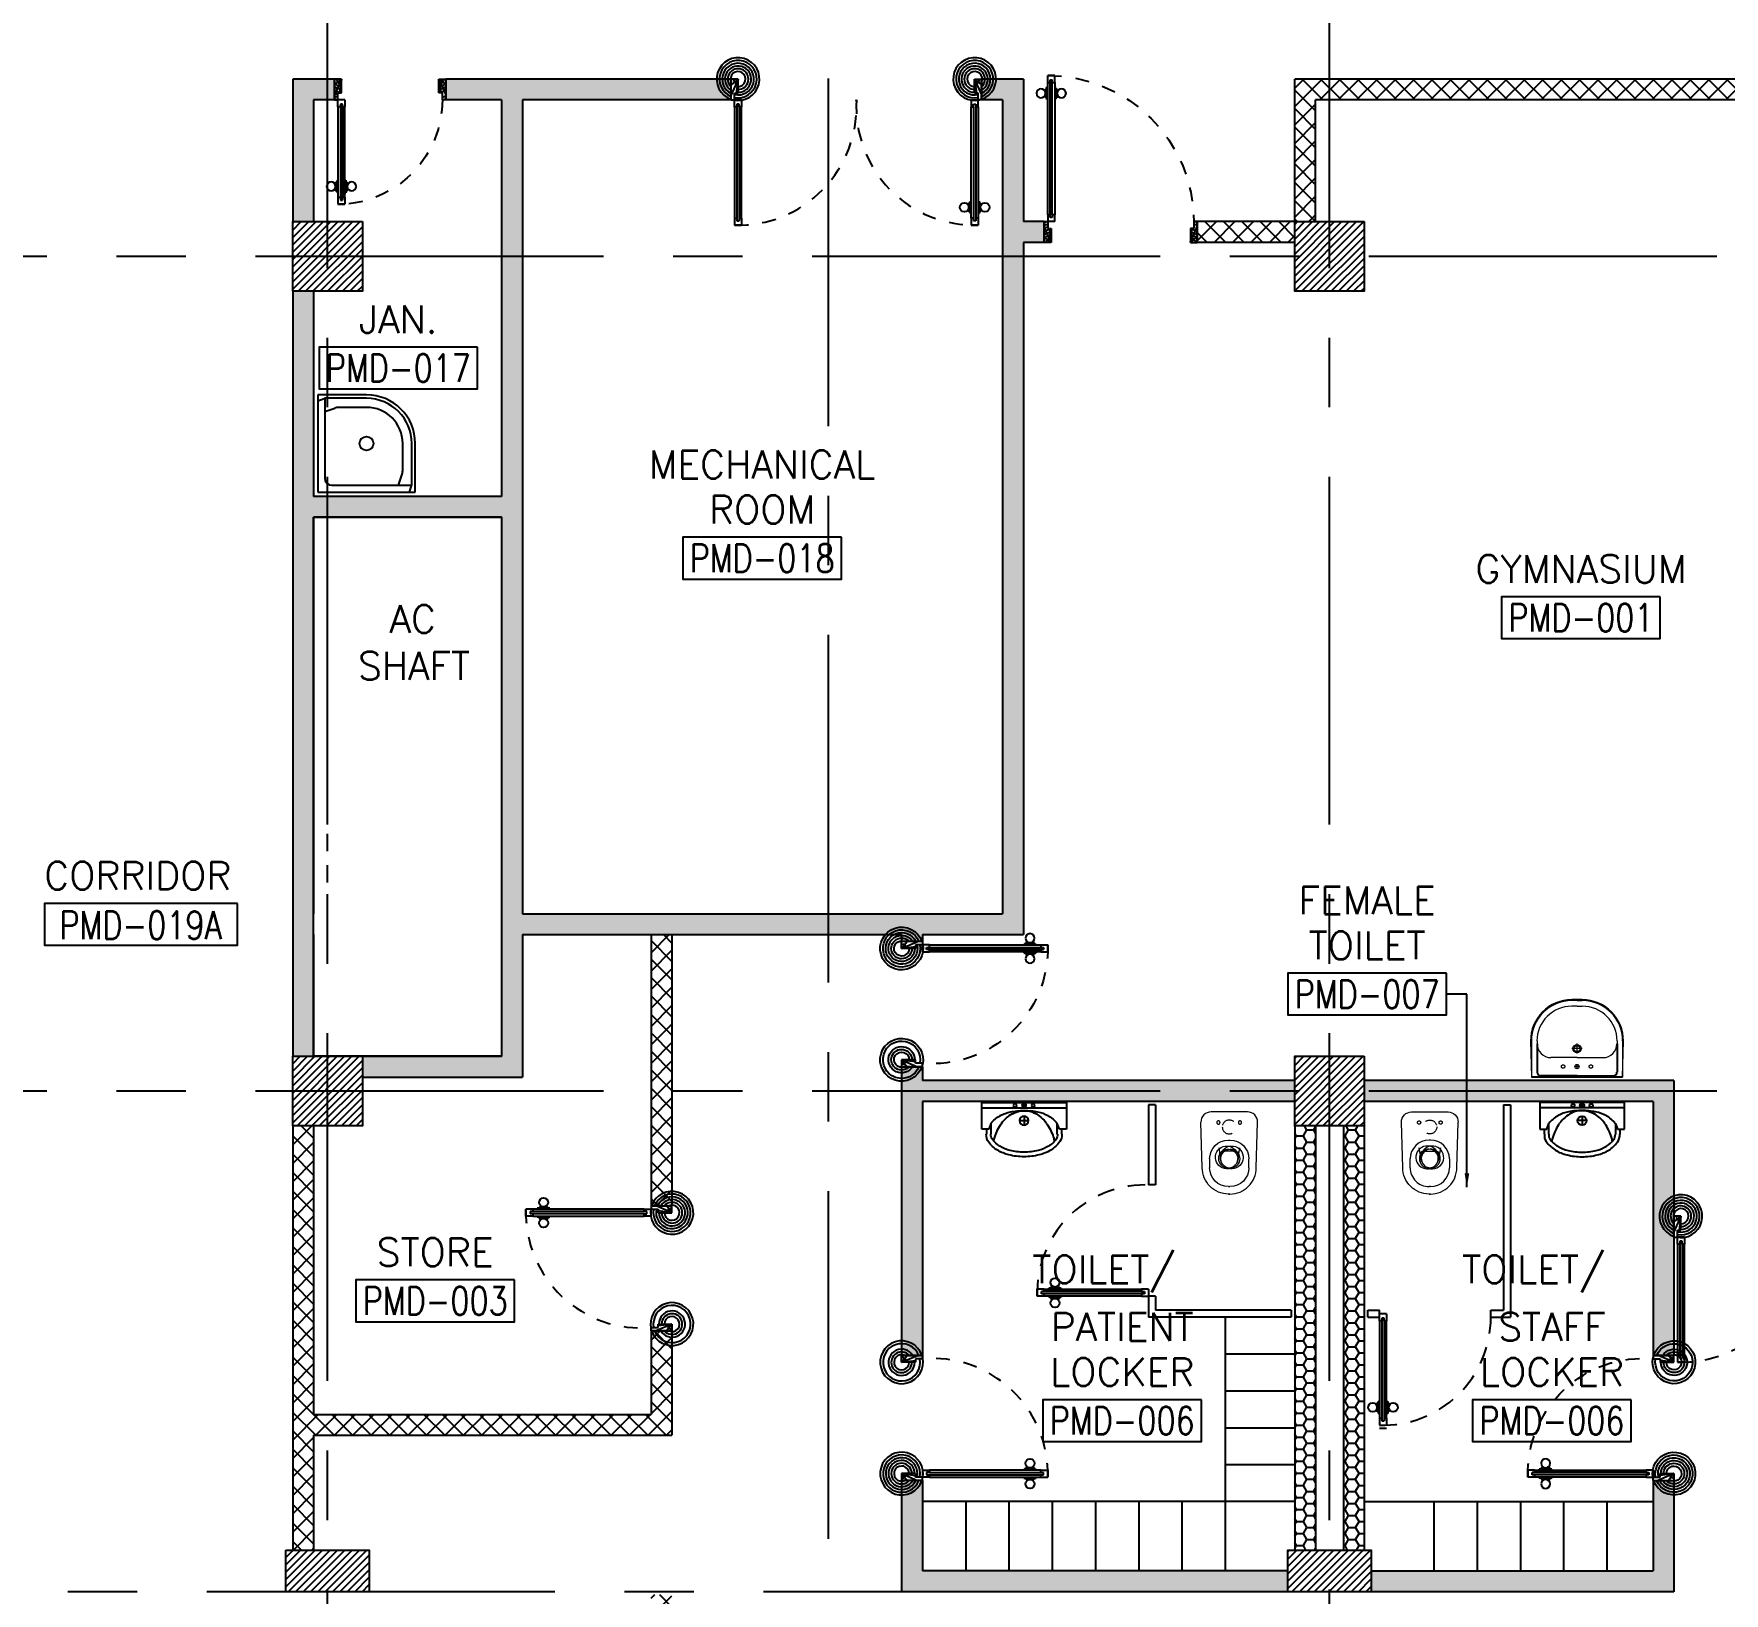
# Model space of a CAD drawing. Extents: x 417866.9 to 417960.2, y 43448 to 43538.2.
# Drawn here: x 417931.43 to 417943.57, y 43494.48 to 43505.69 of the extents above; entities that cross this region are included whole.
import ezdxf
from ezdxf.enums import TextEntityAlignment as Align

# ---------------------------------------------------------------- set-up
doc = ezdxf.new("R2010")
doc.units = 0
doc.header["$MEASUREMENT"] = 0
for name, pattern in [('CENTERX2', [4, 2.5, -0.5, 0.5, -0.5]), ('DASHED', [0.75, 0.5, -0.25]), ('HIDDEN', [0.375, 0.25, -0.125]), ('HIDDEN2', [0.1875, 0.125, -0.0625])]:
    doc.linetypes.add(name, pattern=pattern)
doc.layers.get('0').update_dxf_attribs({"linetype": 'CONTINUOUS'})
for name, color, linetype in [('AXES', 11, 'CENTERX2'), ('COL', 2, 'CONTINUOUS'), ('DOOR', 4, 'CONTINUOUS'), ('FIX', 3, 'CONTINUOUS'), ('HAT', 8, 'CONTINUOUS'), ('HIDDEN', 9, 'HIDDEN2'), ('Locker', 7, 'CONTINUOUS'), ('PART', 9, 'CONTINUOUS'), ('RM-BOX', 2, 'CONTINUOUS'), ('RM-IND', 5, 'CONTINUOUS'), ('RM-NAME', 2, 'CONTINUOUS'), ('RM-NO', 2, 'CONTINUOUS'), ('SUNI-FUR', 3, 'CONTINUOUS'), ('TEXT', 4, 'CONTINUOUS'), ('WALL', 2, 'CONTINUOUS'), ('WallType', 11, 'CONTINUOUS'), ('WallType2', 3, 'CONTINUOUS')]:
    doc.layers.add(name, color=color, linetype=linetype)
doc.styles.add('ROMANS', font='ROMANS.shx', dxfattribs={"width": 0.6})
doc.dimstyles.new('STANDARD in', dxfattribs={"dimtxt": 0.2, "dimasz": 0.1, "dimexe": 0.07, "dimexo": 0.05, "dimgap": 0.1, "dimtad": 1, "dimdec": 0, "dimlfac": 1000, "dimzin": 0, "dimdsep": 46, "dimtxsty": 'ROMANS', "dimblk": 'ARCHTICK', "dimcen": 0.05, "dimdle": 0.05, "dimclrd": 4, "dimclre": 4, "dimclrt": 2, "dimadec": 0, "dimazin": 0, "dimtfac": 1, "dimtdec": 0, "dimtmove": 2, "dimatfit": 3, "dimfxl": 0, "dimtolj": 1, "dimtzin": 0, "dimarcsym": 0})
pattern_1 = [(45, (417480.111385, 43455.963322), (-0.0265165043, 0.0265165043), [])]
pattern_2 = [(0, (0, 0), (0.075, 0.04330127), [0.05, -0.1]), (120, (0, 0), (-0.074999999836, 0.043301270284), [0.05, -0.1]), (60, (0, 0), (1.64e-10, 0.086602540284), [-0.1, 0.05])]
pattern_3 = [(45, (0, 0), (-0.066291260736, 0.066291260736), []), (135, (0, 0), (-0.066291260736, -0.066291260736), [])]

# ---------------------------------------------------------------- blocks, each defined once
blk = doc.blocks.new('DOOR90')
at = {"layer": 'DOOR', "color": 7, "linetype": 'ByBlock'}
for p, q in [((-150, 0), (0, 0)), ((-150, 0), (-150, -25)), ((0, -50), (-114, 0)), ((0, -50), (-40, 0)), ((0, -50), (0, 0)), ((-1000, -25), (-1050, -25)), ((-1050, -75), (-1050, -25)), ((-1050, -25), (-1050, -75)), ((-1000, -75), (-1050, -75)), ((-1000, -42), (-1020, -42)), ((-1020, -42), (-1020, -58)), ((-1000, -58), (-1020, -58)), ((-1000, -25), (-1000, -42)), ((-1000, -58), (-1000, -75)), ((-878, -18), (-968, -18)), ((-968, -25), (-968, -18)), ((-968, -75), (-968, -82)), ((-878, -82), (-968, -82)), ((-955, -9), (-890, -9)), ((-955, -18), (-955, -9)), ((-955, -18), (-890, -18)), ((-955, -82), (-890, -82)), ((-955, -82), (-955, -91)), ((-955, -91), (-890, -91)), ((-890, -18), (-890, -9)), ((-890, -82), (-890, -91)), ((-878, -25), (-878, -18)), ((-878, -75), (-878, -82)), ((-200, -25), (-150, -25)), ((-200, -42), (-200, -25)), ((-180, -42), (-200, -42)), ((-200, -58), (-180, -58)), ((-200, -75), (-200, -58)), ((-150, -75), (-200, -75)), ((-180, -58), (-180, -42)), ((-150, -25), (-100, -25)), ((-150, -75), (-150, -25)), ((-100, -25), (-100, -50)), ((0, -50), (-100, -37)), ((-100, -50), (0, -50)), ((0, -850), (-114, -900)), ((-100, -875), (-100, -850)), ((0, -850), (-100, -863)), ((-100, -850), (0, -850)), ((0, -850), (-40, -900)), ((0, -850), (0, -900)), ((-150, -875), (-100, -875)), ((-150, -900), (-150, -875)), ((-150, -900), (0, -900)), ((0, -900), (-150, -900))]:
    blk.add_line(p, q, dxfattribs=at)
at = {"layer": 'DOOR', "linetype": 'ByBlock'}
for p, q in [((-200, -25), (-1000, -25)), ((-200, -42), (-1000, -42)), ((-200, -58), (-1000, -58)), ((-1000, -75), (-200, -75))]:
    blk.add_line(p, q, dxfattribs=at)
at = {"layer": 'DOOR', "color": 7, "linetype": 'ByBlock'}
for centre in [(-923, 24), (-923, -124)]:
    blk.add_circle(centre, 32.4, dxfattribs=at)
for centre, radius, start, end in [((0, -50), 154, 161.1053, 166.2858), ((0, -50), 94.4, 148.0182, 180), ((0, -50), 134, 158.1598, 169.28), ((0, -50), 114, 154.0838, 167.3774), ((0, -50), 74.4, 137.7764, 180), ((0, -50), 54.4, 113.2074, 180), ((0, -50), 34.4, 90, 180), ((0, -50), 14.4, 90, 180), ((0, -850), 94.4, 180, 211.9818), ((0, -850), 74.4, 180, 222.2236), ((0, -850), 54.4, 180, 246.7926), ((0, -850), 34.4, 180, 270), ((0, -850), 14.4, 180, 270), ((0, -850), 154, 193.7142, 198.8947), ((0, -850), 134, 190.72, 201.8402)]:
    blk.add_arc(centre, radius, start, end, dxfattribs=at)
at = {"layer": 'DOOR', "linetype": 'HIDDEN', "ltscale": 0.5}
blk.add_arc((-222, -50), 828, 178.2701, 275.003, dxfattribs=at)
blk = doc.blocks.new('RM1')
at = {"layer": 'RM-BOX'}
blk.add_lwpolyline([(570, -200), (-570, -200), (-570, -500), (570, -500)], close=True, dxfattribs=at)
at = {"layer": 'RM-NAME', "style": 'ROMANS'}
for tag, p in [('ROOMNAME1', (0, 324)), ('ROOMNAME2', (0, 0))]:
    blk.add_attdef(tag, text='', height=200, dxfattribs=at).set_placement(p, align=Align.MIDDLE)
at = {"layer": 'RM-NO', "style": 'ROMANS', "width": 0.8}
blk.add_attdef('ROOMNO', text='', height=200, dxfattribs=at).set_placement((0, -350), align=Align.MIDDLE)
blk = doc.blocks.new('JAN-001')
for p, q in [((730, -30), (30, -30)), ((30, -30), (30, -730)), ((705, -80), (130, -80)), ((610, -80), (635, -152)), ((688, -30), (704, -76)), ((705, -380), (705, -84)), ((730, -380), (730, -30)), ((80, -130), (80, -705)), ((640, -380), (640, -184)), ((30, -688), (76, -704)), ((80, -610), (152, -635)), ((84, -705), (380, -705)), ((184, -640), (380, -640)), ((30, -730), (380, -730))]:
    blk.add_line(p, q)
blk.add_circle((380, -380), 50)
for centre, radius, start, end in [((130, -130), 50, 90, 180), ((680, -84), 25, 0, 19.0039), ((540, -184), 100, 0, 19.0039), ((380, -380), 350, 270, 0), ((380, -380), 325, 270, 0), ((380, -380), 260, 270, 0), ((84, -680), 25, 250.9961, 270), ((184, -540), 100, 250.9961, 270)]:
    blk.add_arc(centre, radius, start, end)
blk = doc.blocks.new('COL50')
at = {"layer": 'COL'}
blk.add_lwpolyline([(-250, 250), (-250, -250), (250, -250), (250, 250)], close=True, dxfattribs=at)
blk = doc.blocks.new('*X87')
at = {"color": 0}
for p, q in [((238729, 41923), (239206, 42401)), ((238729, 41976), (239153, 42401)), ((238729, 42029), (239100, 42401)), ((238729, 42082), (239047, 42401)), ((238729, 42135), (238994, 42401)), ((238729, 42188), (238941, 42401)), ((238729, 42241), (238888, 42401)), ((238729, 42294), (238835, 42401)), ((238729, 42347), (238782, 42401)), ((238760, 41901), (239229, 42370)), ((238813, 41901), (239229, 42317)), ((238866, 41901), (239229, 42264)), ((238919, 41901), (239229, 42211)), ((238972, 41901), (239229, 42158)), ((239025, 41901), (239229, 42105)), ((239078, 41901), (239229, 42052)), ((239131, 41901), (239229, 41999)), ((239184, 41901), (239229, 41946))]:
    blk.add_line(p, q, dxfattribs=at)
blk = doc.blocks.new('*X86')
at = {"color": 0}
for p, q in [((238729, 47916), (239214, 48401)), ((238729, 47969), (239161, 48401)), ((238729, 48022), (239108, 48401)), ((238729, 48075), (239055, 48401)), ((238729, 48128), (239002, 48401)), ((238729, 48181), (238949, 48401)), ((238729, 48234), (238896, 48401)), ((238729, 48287), (238843, 48401)), ((238729, 48340), (238790, 48401)), ((238729, 48393), (238736, 48401)), ((238767, 47901), (239229, 48363)), ((238820, 47901), (239229, 48310)), ((238873, 47901), (239229, 48257)), ((238926, 47901), (239229, 48204)), ((238979, 47901), (239229, 48151)), ((239032, 47901), (239229, 48098)), ((239085, 47901), (239229, 48045)), ((239138, 47901), (239229, 47992)), ((239191, 47901), (239229, 47938))]:
    blk.add_line(p, q, dxfattribs=at)
blk = doc.blocks.new('*X85')
at = {"color": 0}
for p, q in [((245929, 41911), (246419, 42401)), ((245929, 41964), (246366, 42401)), ((245929, 42017), (246313, 42401)), ((245929, 42070), (246260, 42401)), ((245929, 42123), (246207, 42401)), ((245929, 42176), (246154, 42401)), ((245929, 42229), (246101, 42401)), ((245929, 42282), (246048, 42401)), ((245929, 42335), (245995, 42401)), ((245929, 42388), (245942, 42401)), ((245972, 41901), (246429, 42358)), ((246025, 41901), (246429, 42305)), ((246078, 41901), (246429, 42251)), ((246131, 41901), (246429, 42198)), ((246184, 41901), (246429, 42145)), ((246237, 41901), (246429, 42092)), ((246290, 41901), (246429, 42039)), ((246343, 41901), (246429, 41986)), ((246396, 41901), (246429, 41933))]:
    blk.add_line(p, q, dxfattribs=at)
blk = doc.blocks.new('WC')
at = {"layer": 'FIX', "lineweight": 20}
for p, q in [((475, 141), (538, 141)), ((339, 5), (339, -5)), ((395, 76), (490, 60)), ((534, 24), (540, 0)), ((540, 0), (534, -24)), ((674, 5), (674, -5)), ((490, -60), (395, -76)), ((213, -204), (210, -204)), ((538, -141), (475, -141))]:
    blk.add_line(p, q, dxfattribs=at)
at = {"layer": 'FIX', "linetype": 'Continuous', "lineweight": 20}
blk.add_line((420, -47), (420, 45), dxfattribs=at)
at = {"layer": 'FIX', "lineweight": 20}
for points in [[(210, -204, -0.414214), (137, -131), (137, 0), (137, 131, -0.414214), (210, 204)], [(727, -5), (727, 5, 0.414214), (538, 194), (210, 204)], [(727, 5), (727, -5, -0.414214), (538, -194), (210, -204)]]:
    blk.add_lwpolyline(points, format="xyb", dxfattribs=at)
at = {"layer": 'FIX', "linetype": 'HIDDEN2', "lineweight": 20, "ltscale": 0.3}
blk.add_circle((245, 0), 49.8, dxfattribs=at)
at = {"layer": 'FIX', "linetype": 'HIDDEN', "lineweight": 20, "ltscale": 0.05}
for centre in [(213, 78), (213, -77)]:
    blk.add_circle(centre, 11.6, dxfattribs=at)
at = {"layer": 'FIX', "lineweight": 20}
for centre, radius, start, end in [((475, 5), 136, 90, 180), ((538, 5), 136, 360, 90), ((464, -18), 82, 51.0758, 71.504), ((473, -7), 68.2, 27.1532, 51.0758), ((475, -5), 136, 180, 270), ((464, 18), 82, 288.496, 308.9242), ((473, 7), 68.2, 308.9242, 332.8468), ((538, -5), 136, 270, 0)]:
    blk.add_arc(centre, radius, start, end, dxfattribs=at)
at = {"layer": 'FIX', "linetype": 'Continuous', "lineweight": 20}
for centre, start, end in [((443, 46), 88.3879, 182.3338), ((442, -46), 177.6662, 271.6121)]:
    blk.add_arc(centre, 22.3, start, end, dxfattribs=at)
blk = doc.blocks.new('A$C272A55A0')
at = {"layer": 'DOOR', "color": 0, "linetype": 'ByBlock'}
for p, q in [((0, 900), (0, 1050)), ((50, 1050), (0, 1050)), ((50, 950), (50, 1050)), ((1750, 950), (1750, 1050)), ((1750, 1050), (1800, 1050)), ((1800, 1050), (1800, 900)), ((0, 900), (25, 900)), ((25, 950), (50, 950)), ((25, 900), (25, 950)), ((75, 900), (25, 900)), ((25, 850), (25, 900)), ((42, 850), (25, 850)), ((58, 870), (42, 870)), ((42, 870), (42, 850)), ((58, 850), (58, 870)), ((75, 850), (58, 850)), ((75, 900), (75, 850)), ((1725, 900), (1775, 900)), ((1725, 900), (1725, 850)), ((1725, 850), (1742, 850)), ((1742, 870), (1758, 870)), ((1742, 850), (1742, 870)), ((1775, 950), (1750, 950)), ((1758, 870), (1758, 850)), ((1758, 850), (1775, 850)), ((1775, 900), (1775, 950)), ((1800, 900), (1775, 900)), ((1775, 850), (1775, 900)), ((1718, 160), (1709, 160)), ((1709, 95), (1709, 160)), ((1725, 173), (1718, 173)), ((1718, 173), (1718, 83)), ((1718, 95), (1718, 160)), ((1775, 173), (1782, 173)), ((1782, 173), (1782, 83)), ((1782, 160), (1791, 160)), ((1782, 95), (1782, 160)), ((1791, 95), (1791, 160)), ((25, 50), (42, 50)), ((25, 50), (25, 0)), ((25, 0), (75, 0)), ((75, 0), (25, 0)), ((42, 50), (42, 30)), ((42, 30), (58, 30)), ((58, 50), (75, 50)), ((58, 50), (58, 30)), ((75, 50), (75, 0)), ((1718, 95), (1709, 95)), ((1725, 83), (1718, 83)), ((1742, 50), (1725, 50)), ((1725, 50), (1725, 0)), ((1775, 0), (1725, 0)), ((1725, 0), (1775, 0)), ((1742, 50), (1742, 30)), ((1758, 30), (1742, 30)), ((1775, 50), (1758, 50)), ((1758, 50), (1758, 30)), ((1775, 83), (1782, 83)), ((1775, 50), (1775, 0)), ((1782, 95), (1791, 95))]:
    blk.add_line(p, q, dxfattribs=at)
at = {"layer": 'DOOR', "color": 9, "linetype": 'ByBlock'}
for p, q in [((50, 1050), (0, 1010)), ((50, 1050), (0, 937)), ((50, 1050), (37, 950)), ((1750, 1050), (1800, 1010)), ((1750, 1050), (1800, 937)), ((1750, 1050), (1763, 950))]:
    blk.add_line(p, q, dxfattribs=at)
at = {"layer": 'DOOR', "linetype": 'ByBlock'}
for p, q in [((25, 850), (25, 50)), ((42, 850), (42, 50)), ((58, 850), (58, 50)), ((75, 50), (75, 850)), ((1725, 50), (1725, 850)), ((1742, 850), (1742, 50)), ((1758, 850), (1758, 50)), ((1775, 850), (1775, 50))]:
    blk.add_line(p, q, dxfattribs=at)
at = {"layer": 'DOOR', "color": 0, "linetype": 'ByBlock'}
for centre in [(1676, 128), (1824, 128)]:
    blk.add_circle(centre, 32.4, dxfattribs=at)
at = {"layer": 'DOOR', "color": 9, "linetype": 'ByBlock'}
for centre, radius, start, end in [((50, 1050), 54.4, 203.2074, 270), ((50, 1050), 74.4, 227.7764, 270), ((50, 1050), 34.4, 180, 270), ((50, 1050), 14.4, 180, 270), ((1750, 1050), 14.4, 270, 0), ((1750, 1050), 34.4, 270, 0), ((1750, 1050), 54.4, 270, 336.7926), ((1750, 1050), 74.4, 270, 312.2236), ((50, 1050), 94.4, 238.0182, 270), ((50, 1050), 114, 244.0838, 257.3774), ((50, 1050), 134, 248.1598, 259.28), ((50, 1050), 154, 251.1053, 256.2858), ((1750, 1050), 94.4, 270, 301.9818), ((1750, 1050), 114, 282.6226, 295.9162), ((1750, 1050), 134, 280.72, 291.8402), ((1750, 1050), 154, 283.7142, 288.8947)]:
    blk.add_arc(centre, radius, start, end, dxfattribs=at)
at = {"layer": 'DOOR', "linetype": 'HIDDEN', "ltscale": 0.5}
for centre, start, end in [((50, 851), 268.3174, 3.2965), ((1750, 851), 176.7035, 271.6826)]:
    blk.add_arc(centre, 851, start, end, dxfattribs=at)
at = {"layer": 'WALL', "linetype": 'ByBlock'}
blk.add_line((1800, 900), (1800, 1050), dxfattribs=at)
blk = doc.blocks.new('*X82')
at = {"color": 0}
for p, q in [((245926, 47901), (246426, 48401)), ((245929, 47956), (246373, 48401)), ((245929, 48009), (246320, 48401)), ((245929, 48062), (246267, 48401)), ((245929, 48115), (246214, 48401)), ((245929, 48168), (246161, 48401)), ((245929, 48221), (246108, 48401)), ((245929, 48275), (246055, 48401)), ((245929, 48328), (246002, 48401)), ((245929, 48381), (245949, 48401)), ((245979, 47901), (246429, 48350)), ((246032, 47901), (246429, 48297)), ((246085, 47901), (246429, 48244)), ((246138, 47901), (246429, 48191)), ((246191, 47901), (246429, 48138)), ((246244, 47901), (246429, 48085)), ((246297, 47901), (246429, 48032)), ((246351, 47901), (246429, 47979)), ((246404, 47901), (246429, 47926))]:
    blk.add_line(p, q, dxfattribs=at)
blk = doc.blocks.new('LAV-003')
at = {"layer": 'FIX', "linetype": 'ByBlock'}
blk.add_line((-328, -25), (328, -25), dxfattribs=at)
at = {"layer": 'FIX', "linetype": 'Continuous', "lineweight": 20}
for p, q in [((-328, -285), (-328, -25)), ((328, -285), (328, -25)), ((0, -165), (-187, -165)), ((0, -165), (187, -165)), ((-288, -285), (-288, -265)), ((287, -285), (287, -265)), ((0, -535), (-38, -535)), ((0, -575), (-38, -575)), ((0, -535), (38, -535)), ((0, -575), (38, -575))]:
    blk.add_line(p, q, dxfattribs=at)
at = {"layer": 'FIX', "linetype": 'ByBlock', "ltscale": 0.3}
for p, q in [((-288, -265), (-288, -60)), ((0, -35), (-262, -35)), ((0, -35), (262, -35)), ((287, -265), (287, -60))]:
    blk.add_line(p, q, dxfattribs=at)
at = {"layer": 'FIX', "lineweight": 20}
for p, q in [((-16, -101), (15, -101)), ((0, -85), (0, -116))]:
    blk.add_line(p, q, dxfattribs=at)
at = {"layer": 'FIX', "linetype": 'DASHED', "lineweight": 20, "ltscale": 0.04}
for p, q in [((-36, -230), (37, -230)), ((0, -194), (0, -266))]:
    blk.add_line(p, q, dxfattribs=at)
at = {"layer": 'FIX', "linetype": 'Continuous', "lineweight": 20}
blk.add_lwpolyline([(295, -25), (0, -25), (-328, -25), (-334, -285, 0.414214), (-38, -582), (0, -582), (38, -582, 0.414214), (334, -285), (328, -25), (0, -25)], format="xyb", dxfattribs=at)
at = {"layer": 'FIX', "linetype": 'HIDDEN', "lineweight": 20, "ltscale": 0.05}
for centre in [(-100, -101), (100, -101)]:
    blk.add_circle(centre, 12.4, dxfattribs=at)
at = {"layer": 'FIX', "lineweight": 20}
for centre, radius in [((0, -101), 15.5), ((0, -230), 29.5), ((0, -230), 22.5)]:
    blk.add_circle(centre, radius, dxfattribs=at)
at = {"layer": 'FIX', "linetype": 'ByBlock', "ltscale": 0.3}
for centre, start, end in [((-262, -60), 90, 180), ((262, -60), 0, 90)]:
    blk.add_arc(centre, 25, start, end, dxfattribs=at)
at = {"layer": 'FIX', "linetype": 'Continuous', "lineweight": 20}
for centre, radius, start, end in [((-187, -265), 100, 90, 180), ((187, -265), 100, 0, 90), ((-38, -285), 290, 180, 270), ((-38, -285), 250, 180, 270), ((38, -285), 290, 270, 0), ((38, -285), 250, 270, 0)]:
    blk.add_arc(centre, radius, start, end, dxfattribs=at)
blk = doc.blocks.new('DOOR110')
at = {"layer": 'DOOR', "color": 7, "linetype": 'ByBlock'}
for p, q in [((-150, 0), (-150, -25)), ((-150, 0), (0, 0)), ((0, -50), (-114, 0)), ((0, -50), (-40, 0)), ((0, -50), (0, 0)), ((-1200, -25), (-1200, -75)), ((-1200, -75), (-1200, -25)), ((-1150, -25), (-1200, -25)), ((-1150, -75), (-1200, -75)), ((-1170, -42), (-1170, -58)), ((-1150, -42), (-1170, -42)), ((-1150, -58), (-1170, -58)), ((-1150, -25), (-1150, -42)), ((-1150, -58), (-1150, -75)), ((-1118, -25), (-1118, -18)), ((-1028, -18), (-1118, -18)), ((-1118, -75), (-1118, -82)), ((-1028, -82), (-1118, -82)), ((-1105, -18), (-1105, -9)), ((-1105, -9), (-1040, -9)), ((-1105, -18), (-1040, -18)), ((-1105, -82), (-1105, -91)), ((-1105, -82), (-1040, -82)), ((-1105, -91), (-1040, -91)), ((-1040, -18), (-1040, -9)), ((-1040, -82), (-1040, -91)), ((-1028, -25), (-1028, -18)), ((-1028, -75), (-1028, -82)), ((-200, -42), (-200, -25)), ((-200, -25), (-150, -25)), ((-180, -42), (-200, -42)), ((-200, -75), (-200, -58)), ((-200, -58), (-180, -58)), ((-150, -75), (-200, -75)), ((-180, -58), (-180, -42)), ((-150, -75), (-150, -25)), ((-150, -25), (-100, -25)), ((-100, -25), (-100, -50)), ((0, -50), (-100, -37)), ((-100, -50), (0, -50)), ((-150, -1075), (-100, -1075)), ((-150, -1100), (-150, -1075)), ((0, -1050), (-114, -1100)), ((-100, -1075), (-100, -1050)), ((0, -1050), (-100, -1063)), ((-100, -1050), (0, -1050)), ((0, -1050), (-40, -1100)), ((0, -1050), (0, -1100)), ((-150, -1100), (0, -1100)), ((0, -1100), (-150, -1100))]:
    blk.add_line(p, q, dxfattribs=at)
at = {"layer": 'DOOR', "linetype": 'ByBlock'}
for p, q in [((-200, -25), (-1150, -25)), ((-200, -42), (-1150, -42)), ((-200, -58), (-1150, -58)), ((-1150, -75), (-200, -75))]:
    blk.add_line(p, q, dxfattribs=at)
at = {"layer": 'DOOR', "color": 7, "linetype": 'ByBlock'}
for centre in [(-1073, 24), (-1073, -124)]:
    blk.add_circle(centre, 32.4, dxfattribs=at)
for centre, radius, start, end in [((0, -50), 154, 161.1053, 166.2858), ((0, -50), 94.4, 148.0182, 180), ((0, -50), 134, 158.1598, 169.28), ((0, -50), 114, 154.0838, 167.3774), ((0, -50), 74.4, 137.7764, 180), ((0, -50), 54.4, 113.2074, 180), ((0, -50), 34.4, 90, 180), ((0, -50), 14.4, 90, 180), ((0, -1050), 154, 193.7142, 198.8947), ((0, -1050), 134, 190.72, 201.8402), ((0, -1050), 94.4, 180, 211.9818), ((0, -1050), 74.4, 180, 222.2236), ((0, -1050), 54.4, 180, 246.7926), ((0, -1050), 34.4, 180, 270), ((0, -1050), 14.4, 180, 270)]:
    blk.add_arc(centre, radius, start, end, dxfattribs=at)
at = {"layer": 'DOOR', "linetype": 'HIDDEN', "ltscale": 0.5}
blk.add_arc((-150, -25), 1050, 180, 270, dxfattribs=at)
blk = doc.blocks.new('DOOR80')
at = {"layer": 'DOOR', "color": 7, "linetype": 'ByBlock'}
for p, q in [((-150, 800), (0, 800)), ((-150, 800), (-150, 775)), ((0, 800), (-150, 800)), ((-150, 775), (-100, 775)), ((0, 750), (-114, 800)), ((-100, 775), (-100, 750)), ((0, 750), (-100, 763)), ((-100, 750), (0, 750)), ((0, 750), (-40, 800)), ((0, 750), (0, 800)), ((-850, 75), (-900, 75)), ((-900, 75), (-900, 25)), ((-900, 25), (-900, 75)), ((-850, 25), (-900, 25)), ((-850, 58), (-870, 58)), ((-870, 42), (-870, 58)), ((-850, 42), (-870, 42)), ((-850, 58), (-850, 75)), ((-850, 25), (-850, 42)), ((-727, 82), (-817, 82)), ((-817, 75), (-817, 82)), ((-817, 25), (-817, 18)), ((-727, 18), (-817, 18)), ((-805, 91), (-740, 91)), ((-805, 82), (-805, 91)), ((-805, 82), (-740, 82)), ((-805, 18), (-740, 18)), ((-805, 18), (-805, 9)), ((-805, 9), (-740, 9)), ((-740, 82), (-740, 91)), ((-740, 18), (-740, 9)), ((-727, 75), (-727, 82)), ((-727, 25), (-727, 18)), ((-150, 75), (-200, 75)), ((-200, 75), (-200, 58)), ((-200, 58), (-180, 58)), ((-180, 42), (-200, 42)), ((-200, 42), (-200, 25)), ((-200, 25), (-150, 25)), ((-180, 58), (-180, 42)), ((-150, 75), (-150, 25)), ((-150, 25), (-100, 25)), ((-150, 0), (-150, 25)), ((0, 0), (-150, 0)), ((0, 50), (-114, 0)), ((-100, 25), (-100, 50)), ((0, 50), (-100, 37)), ((-100, 50), (0, 50)), ((0, 50), (-40, 0)), ((0, 50), (0, 0))]:
    blk.add_line(p, q, dxfattribs=at)
at = {"layer": 'DOOR', "linetype": 'ByBlock'}
for p, q in [((-850, 75), (-200, 75)), ((-200, 58), (-850, 58)), ((-200, 42), (-850, 42)), ((-200, 25), (-850, 25))]:
    blk.add_line(p, q, dxfattribs=at)
at = {"layer": 'DOOR', "color": 7, "linetype": 'ByBlock'}
for centre in [(-772, 124), (-772, -24)]:
    blk.add_circle(centre, 32.4, dxfattribs=at)
at = {"layer": 'DOOR', "linetype": 'HIDDEN', "ltscale": 0.5}
blk.add_arc((-149, 23), 752, 90.0695, 176.0204, dxfattribs=at)
at = {"layer": 'DOOR', "color": 7, "linetype": 'ByBlock'}
for centre, radius, start, end in [((0, 750), 154, 161.1053, 166.2858), ((0, 750), 134, 158.1598, 169.28), ((0, 750), 94.4, 148.0182, 180), ((0, 750), 74.4, 137.7764, 180), ((0, 750), 54.4, 113.2074, 180), ((0, 750), 34.4, 90, 180), ((0, 750), 14.4, 90, 180), ((0, 50), 154, 193.7142, 198.8947), ((0, 50), 134, 190.72, 201.8402), ((0, 50), 114, 192.6226, 205.9162), ((0, 50), 94.4, 180, 211.9818), ((0, 50), 74.4, 180, 222.2236), ((0, 50), 54.4, 180, 246.7926), ((0, 50), 34.4, 180, 270), ((0, 50), 14.4, 180, 270)]:
    blk.add_arc(centre, radius, start, end, dxfattribs=at)
blk = doc.blocks.new('_ARCHTICK')
at = {"color": 0, "linetype": 'ByBlock', "const_width": 0.15}
blk.add_lwpolyline([(-0.5, -0.5), (0.5, 0.5)], dxfattribs=at)
blk = doc.blocks.new('3')
at = {"layer": 'SUNI-FUR', "linetype": 'Continuous'}
for p, q in [((-0.304, 0), (-0.304, -0.192)), ((0.304, 0), (-0.304, 0)), ((0.304, -0.192), (0.304, 0)), ((0.304, -0.039), (-0.304, -0.039)), ((0.016, -0.021), (-0.015, -0.021)), ((0, -0.005), (0, -0.037)), ((0, -0.098), (0, -0.162)), ((-0.304, -0.192), (-0.254, -0.192)), ((-0.271, -0.228), (-0.271, -0.192)), ((-0.254, -0.192), (-0.239, -0.15)), ((-0.239, -0.228), (-0.239, -0.15)), ((0.032, -0.13), (-0.032, -0.13)), ((0.239, -0.15), (0.254, -0.192)), ((0.239, -0.15), (0.239, -0.228)), ((0.254, -0.192), (0.304, -0.192)), ((0.271, -0.192), (0.271, -0.228))]:
    blk.add_line(p, q, dxfattribs=at)
for centre, radius in [((-0.065, -0.021), 0.0124), ((0, -0.13), 0.0325), ((0, -0.021), 0.0155), ((0.065, -0.021), 0.0124)]:
    blk.add_circle(centre, radius, dxfattribs=at)
for centre, radius, start, end in [((-0.085, -0.267), 0.193, 117.0377, 142.6695), ((-0.028, -0.365), 0.307, 103.0865, 118.1878), ((0.054, -0.312), 0.27, 118.7422, 143.0578), ((-0.008, -0.528), 0.47, 89.0532, 100.9895), ((-0.012, -0.189), 0.13, 84.8536, 119.4454), ((0, -0.527), 0.469, 78.0637, 90), ((0.003, -0.228), 0.168, 61.4441, 91.1678), ((-0.04, -0.297), 0.25, 35.9608, 60.2764), ((0.034, -0.367), 0.306, 62.9623, 78.0637), ((0.085, -0.267), 0.193, 37.3305, 62.9623), ((-0.191, -0.235), 0.0807, 174.5539, 214.673), ((-0.187, -0.234), 0.0525, 173.0893, 213.2084), ((0.104, -0.343), 0.328, 144.0392, 163.2739), ((-0.104, -0.343), 0.328, 16.7261, 35.9608), ((0.171, -0.228), 0.068, 325.327, 0), ((0.171, -0.228), 0.101, 325.327, 0), ((-0.083, -0.16), 0.212, 214.673, 239.0867), ((-0.083, -0.16), 0.18, 214.673, 239.0867), ((0.204, -0.373), 0.433, 163.2739, 167.375), ((-0.035, -0.081), 0.305, 239.0867, 256.0699), ((-0.035, -0.081), 0.272, 239.0867, 256.0699), ((0, 0.062), 0.419, 256.0699, 270), ((0, 0.062), 0.419, 270, 283.9301), ((0.035, -0.081), 0.272, 283.9301, 300.9133), ((0.035, -0.081), 0.305, 283.9301, 300.9133), ((0.089, -0.171), 0.167, 300.9133, 325.327), ((0.089, -0.171), 0.2, 300.9133, 325.327), ((-0.204, -0.373), 0.433, 12.7359, 16.7261), ((0, 0.062), 0.452, 256.0699, 270), ((0, 0.062), 0.452, 270, 283.9301)]:
    blk.add_arc(centre, radius, start, end, dxfattribs=at)

msp = doc.modelspace()

# ---------------------------------------------------------------- hatches: boundary and pattern name
at = {"layer": 'HAT'}
h = msp.add_hatch(dxfattribs=at)
h.set_pattern_fill('ANSI31', color=256, scale=0.3, style=0)
h.set_pattern_definition(pattern_1)
h.paths.add_polyline_path([(417933.5366, 43494.4943), (417933.5366, 43494.7943), (417933.8366, 43494.7943), (417933.8366, 43494.4943)])
h.paths.add_polyline_path([(417933.2366, 43494.4943), (417933.2366, 43494.7943), (417933.5366, 43494.7943), (417933.5366, 43494.4943)])
h = msp.add_hatch(dxfattribs=at)
h.set_pattern_fill('ANSI31', color=256, scale=0.3, style=0)
h.set_pattern_definition(pattern_1)
h.paths.add_polyline_path([(417940.7366, 43494.7943), (417940.7366, 43494.4943), (417940.4366, 43494.4943), (417940.4366, 43494.7943)])
h.paths.add_polyline_path([(417941.0366, 43494.7943), (417941.0366, 43494.4943), (417940.7366, 43494.4943), (417940.7366, 43494.7943)])
at = {"layer": 'WallType'}
h = msp.add_hatch(dxfattribs=at)
h.set_pattern_fill('ANSI37', color=256, scale=0.75, style=0)
h.set_pattern_definition(pattern_3)
h.paths.add_polyline_path([(417940.4866, 43504.3443), (417939.7866, 43504.3443), (417939.7866, 43504.1943), (417940.4866, 43504.1943)])
h.paths.add_polyline_path([(417940.6366, 43505.2193), (417946.8616, 43505.2193), (417946.8616, 43505.3693), (417940.4866, 43505.3693), (417940.4866, 43504.3443), (417940.6366, 43504.3443)])
h = msp.add_hatch(dxfattribs=at)
h.set_pattern_fill('ANSI37', color=256, scale=0.75, style=0)
h.set_pattern_definition(pattern_3)
h.paths.add_polyline_path([(417936.0116, 43499.2193), (417935.8616, 43499.2193), (417935.8616, 43497.2693), (417936.0116, 43497.2693)])
h.paths.add_polyline_path([(417936.0116, 43496.3693), (417935.8616, 43496.3693), (417935.8616, 43495.7693), (417933.4366, 43495.7693), (417933.4366, 43497.8443), (417933.2866, 43497.8443), (417933.2866, 43494.7943), (417933.4366, 43494.7943), (417933.4366, 43495.6193), (417936.0116, 43495.6193)])
h.paths.add_polyline_path([(417936.0116, 43494.4743), (417935.8616, 43494.4743), (417935.8616, 43492.7493), (417933.4366, 43492.7493), (417933.4366, 43494.1743), (417933.2866, 43494.1743), (417933.2866, 43489.7493), (417933.4366, 43489.7493), (417933.4366, 43492.5993), (417936.0116, 43492.5993)])
h.paths.add_polyline_path([(417936.0116, 43491.5993), (417935.8616, 43491.5993), (417935.8616, 43489.7493), (417936.0116, 43489.7493)])
at = {"layer": 'WallType2'}
h = msp.add_hatch(dxfattribs=at)
h.set_pattern_fill('HONEY', color=256, scale=0.4, style=0)
h.set_pattern_definition(pattern_2)
h.paths.add_polyline_path([(417934.9366, 43505.2193), (417936.4366, 43505.2193), (417936.4366, 43505.3693), (417934.3866, 43505.3693), (417934.3866, 43505.2193), (417934.7866, 43505.2193), (417934.7866, 43502.3693), (417933.4366, 43502.3693), (417933.4366, 43503.8443), (417933.2866, 43503.8443), (417933.2866, 43498.3443), (417933.4367, 43498.3443), (417933.4367, 43499.3693), (417933.4366, 43499.3693), (417933.4366, 43502.2193), (417934.7866, 43502.2193), (417934.7866, 43498.3443), (417933.7866, 43498.3443), (417933.7866, 43498.1943), (417934.9366, 43498.1943), (417934.9366, 43499.2193), (417935.8616, 43499.2193), (417937.6616, 43499.2193), (417937.6616, 43499.1693), (417937.8116, 43499.1693), (417937.8116, 43499.2193), (417938.5366, 43499.2193), (417938.5366, 43504.1943), (417938.6866, 43504.1943), (417938.6866, 43504.3443), (417938.5366, 43504.3443), (417938.5366, 43505.3693), (417938.2366, 43505.3693), (417938.2366, 43505.2193), (417938.3866, 43505.2193), (417938.3866, 43499.3693), (417934.9366, 43499.3693)])
h.paths.add_polyline_path([(417933.4366, 43505.2193), (417933.5866, 43505.2193), (417933.5866, 43505.3693), (417933.2866, 43505.3693), (417933.2866, 43504.3443), (417933.4366, 43504.3443)], flags=16)
h = msp.add_hatch(dxfattribs=at)
h.set_pattern_fill('HONEY', color=256, scale=0.4, style=0)
h.set_pattern_definition(pattern_2)
h.paths.add_polyline_path([(417940.4866, 43498.1693), (417937.8116, 43498.1693), (417937.8116, 43498.2693), (417937.6616, 43498.2693), (417937.6616, 43496.1943), (417937.8116, 43496.1943), (417937.8116, 43498.0193), (417940.4866, 43498.0193)])
h.paths.add_polyline_path([(417940.4366, 43494.6443), (417937.8116, 43494.6443), (417937.8116, 43495.2943), (417937.6616, 43495.2943), (417937.6616, 43494.4943), (417940.4366, 43494.4943)])
h.paths.add_polyline_path([(417943.2116, 43498.1693), (417940.9866, 43498.1693), (417940.9866, 43498.0193), (417943.0616, 43498.0193), (417943.0616, 43496.1943), (417943.2116, 43496.1943)])
h.paths.add_polyline_path([(417943.2116, 43495.2943), (417943.0616, 43495.2943), (417943.0616, 43494.6443), (417941.0366, 43494.6443), (417941.0366, 43494.4943), (417943.2116, 43494.4943)])
h = msp.add_hatch(dxfattribs=at)
h.set_pattern_fill('HONEY', color=256, scale=0.4, style=0)
h.set_pattern_definition([(0, (0, 0), (0.075, 0.04330127), [0.05, -0.1]), (120, (0, 0), (-0.074999999836, 0.043301270284), [0.05, -0.1]), (60, (0, 0), (1.64e-10, 0.086602540284), [-0.1, 0.05])])
h.paths.add_polyline_path([(417940.6366, 43497.8443), (417940.4866, 43497.8443), (417940.4866, 43494.7943), (417940.6366, 43494.7943)])
h.paths.add_polyline_path([(417940.9866, 43497.8443), (417940.8366, 43497.8443), (417940.8366, 43494.7943), (417940.9866, 43494.7943)])

# ---------------------------------------------------------------- linework, layer by layer
at = {"layer": 'AXES'}
for p, q in [((417933.5366, 43460.01), (417933.5366, 43537.5491)), ((417940.7366, 43460.01), (417940.7366, 43537.5491)), ((417937.1366, 43466.8743), (417937.1366, 43525.6943)), ((417959.5194, 43504.0943), (417889.6966, 43504.0943)), ((417959.5194, 43498.0943), (417889.6966, 43498.0943)), ((417959.1694, 43494.4943), (417889.6966, 43494.4943))]:
    msp.add_line(p, q, dxfattribs=at)
at = {"layer": 'COL'}
for points in [[(417940.9866, 43498.3443), (417940.9866, 43497.8443), (417940.4866, 43497.8443), (417940.4866, 43498.3443)], [(417933.2366, 43494.7943), (417933.8366, 43494.7943), (417933.8366, 43494.4943), (417933.2366, 43494.4943)], [(417941.0366, 43494.4943), (417940.4366, 43494.4943), (417940.4366, 43494.7943), (417941.0366, 43494.7943)]]:
    msp.add_lwpolyline(points, close=True, dxfattribs=at)
at = {"layer": 'DOOR', "linetype": 'ByBlock'}
for p, q in [((417938.6366, 43496.6193), (417938.6366, 43496.6693)), ((417938.6366, 43496.6693), (417938.6366, 43496.6193)), ((417938.6866, 43496.6693), (417938.6366, 43496.6693)), ((417938.6666, 43496.6363), (417938.6666, 43496.6523)), ((417938.6866, 43496.6523), (417938.6666, 43496.6523)), ((417938.6866, 43496.6363), (417938.6666, 43496.6363)), ((417938.6866, 43496.6693), (417939.3866, 43496.6693)), ((417938.6866, 43496.6523), (417938.6866, 43496.6693)), ((417939.3866, 43496.6523), (417938.6866, 43496.6523)), ((417938.6866, 43496.6193), (417938.6866, 43496.6363)), ((417939.3866, 43496.6363), (417938.6866, 43496.6363)), ((417938.719, 43496.6693), (417938.719, 43496.6765)), ((417938.809, 43496.6765), (417938.719, 43496.6765)), ((417938.7316, 43496.6765), (417938.7316, 43496.6855)), ((417938.7316, 43496.6855), (417938.7964, 43496.6855)), ((417938.7316, 43496.6765), (417938.7964, 43496.6765)), ((417938.7964, 43496.6765), (417938.7964, 43496.6855)), ((417938.809, 43496.6693), (417938.809, 43496.6765)), ((417939.4366, 43496.6693), (417939.3866, 43496.6693)), ((417939.3866, 43496.6693), (417939.3866, 43496.6523)), ((417939.3866, 43496.6523), (417939.4066, 43496.6523)), ((417939.4066, 43496.6363), (417939.3866, 43496.6363)), ((417939.3866, 43496.6363), (417939.3866, 43496.6193)), ((417939.4066, 43496.6523), (417939.4066, 43496.6363)), ((417939.4366, 43496.6693), (417939.4366, 43496.6193)), ((417938.6866, 43496.6193), (417938.6366, 43496.6193)), ((417939.3866, 43496.6193), (417938.6866, 43496.6193)), ((417938.719, 43496.6193), (417938.719, 43496.6121)), ((417938.809, 43496.6121), (417938.719, 43496.6121)), ((417938.7316, 43496.6121), (417938.7316, 43496.6031)), ((417938.7316, 43496.6121), (417938.7964, 43496.6121)), ((417938.7316, 43496.6031), (417938.7964, 43496.6031)), ((417938.7964, 43496.6121), (417938.7964, 43496.6031)), ((417938.809, 43496.6193), (417938.809, 43496.6121)), ((417939.3866, 43496.6193), (417939.4366, 43496.6193)), ((417941.0957, 43496.4424), (417941.0957, 43496.4924)), ((417941.1457, 43496.4924), (417941.0957, 43496.4924)), ((417941.1127, 43496.4424), (417941.0957, 43496.4424)), ((417941.0957, 43496.4424), (417941.0957, 43495.7424)), ((417941.1127, 43496.4624), (417941.1127, 43496.4424)), ((417941.1287, 43496.4624), (417941.1127, 43496.4624)), ((417941.1127, 43496.4424), (417941.1127, 43495.7424)), ((417941.1287, 43496.4424), (417941.1287, 43496.4624)), ((417941.1457, 43496.4424), (417941.1287, 43496.4424)), ((417941.1287, 43496.4424), (417941.1287, 43495.7424)), ((417941.1457, 43496.4924), (417941.1457, 43496.4424)), ((417941.1457, 43495.7424), (417941.1457, 43496.4424)), ((417941.0885, 43495.8521), (417941.0795, 43495.8521)), ((417941.0795, 43495.7873), (417941.0795, 43495.8521)), ((417941.0885, 43495.7873), (417941.0795, 43495.7873)), ((417941.0957, 43495.8647), (417941.0885, 43495.8647)), ((417941.0885, 43495.8647), (417941.0885, 43495.7747)), ((417941.0885, 43495.7873), (417941.0885, 43495.8521)), ((417941.0957, 43495.7747), (417941.0885, 43495.7747)), ((417941.1457, 43495.8647), (417941.1529, 43495.8647)), ((417941.1457, 43495.7747), (417941.1529, 43495.7747)), ((417941.1529, 43495.8647), (417941.1529, 43495.7747)), ((417941.1529, 43495.8521), (417941.1619, 43495.8521)), ((417941.1529, 43495.7873), (417941.1529, 43495.8521)), ((417941.1529, 43495.7873), (417941.1619, 43495.7873)), ((417941.1619, 43495.7873), (417941.1619, 43495.8521)), ((417941.0957, 43495.7424), (417941.1127, 43495.7424)), ((417941.0957, 43495.7424), (417941.0957, 43495.6924)), ((417941.1457, 43495.6693), (417941.0957, 43495.6693)), ((417941.1127, 43495.7424), (417941.1127, 43495.7224)), ((417941.1127, 43495.7224), (417941.1287, 43495.7224)), ((417941.1287, 43495.7424), (417941.1457, 43495.7424)), ((417941.1287, 43495.7424), (417941.1287, 43495.7224)), ((417941.1457, 43495.7424), (417941.1457, 43495.6924))]:
    msp.add_line(p, q, dxfattribs=at)
for centre in [(417938.764, 43496.7179), (417938.764, 43496.5708), (417941.0472, 43495.8197), (417941.1942, 43495.8197)]:
    msp.add_circle(centre, 0.0324, dxfattribs=at)
at = {"layer": 'DOOR', "linetype": 'HIDDEN', "ltscale": 0.5}
for centre, start, end in [((417939.4112, 43496.6443), 89.97019, 181.84857), ((417941.1207, 43496.467), 268.15143, 0.02981)]:
    msp.add_arc(centre, 0.775, start, end, dxfattribs=at)
at = {"layer": 'HIDDEN'}
msp.add_line((417933.5366, 43499.3693), (417933.5366, 43502.2193), dxfattribs=at)
at = {"layer": 'Locker'}
for p, q in [((417939.9866, 43496.4693), (417939.9866, 43494.6443)), ((417939.9866, 43496.2043), (417940.4866, 43496.2043)), ((417939.9866, 43495.9393), (417940.4866, 43495.9393)), ((417939.9866, 43495.6743), (417940.4866, 43495.6743)), ((417939.9866, 43495.4093), (417940.4866, 43495.4093)), ((417940.4866, 43495.1443), (417937.8116, 43495.1443)), ((417938.1223, 43495.1443), (417938.1223, 43494.6443)), ((417938.433, 43495.1443), (417938.433, 43494.6443)), ((417938.7438, 43495.1443), (417938.7438, 43494.6443)), ((417939.0545, 43495.1443), (417939.0545, 43494.6443)), ((417939.3652, 43495.1443), (417939.3652, 43494.6443)), ((417939.6759, 43495.1443), (417939.6759, 43494.6443)), ((417940.9866, 43495.1443), (417943.0616, 43495.1443)), ((417941.4866, 43495.1443), (417941.4866, 43494.6443)), ((417941.7973, 43495.1443), (417941.7973, 43494.6443)), ((417942.108, 43495.1443), (417942.108, 43494.6443)), ((417942.4188, 43495.1443), (417942.4188, 43494.6443)), ((417942.7295, 43495.1443), (417942.7295, 43494.6443))]:
    msp.add_line(p, q, dxfattribs=at)
at = {"layer": 'PART'}
for p, q in [((417939.4366, 43497.9943), (417939.4366, 43497.4193)), ((417939.4866, 43497.9943), (417939.4366, 43497.9943)), ((417939.4866, 43497.9943), (417939.4866, 43497.4193)), ((417941.9866, 43497.9943), (417941.9866, 43496.5193)), ((417941.9866, 43497.9943), (417942.0366, 43497.9943)), ((417942.0366, 43497.9943), (417942.0366, 43496.4693)), ((417939.4866, 43497.4193), (417939.4366, 43497.4193)), ((417939.4866, 43496.6193), (417939.4366, 43496.6193)), ((417939.4366, 43496.6193), (417939.4366, 43496.4693)), ((417939.4866, 43496.6193), (417939.4866, 43496.5193)), ((417940.4616, 43496.5193), (417939.4866, 43496.5193)), ((417940.4616, 43496.5193), (417940.4616, 43496.4693)), ((417941.0107, 43496.4693), (417941.0107, 43496.5193)), ((417941.0116, 43496.5193), (417941.0957, 43496.5193)), ((417941.0957, 43496.4693), (417941.0957, 43496.5193)), ((417941.8956, 43496.4693), (417941.8956, 43496.5193)), ((417941.8956, 43496.5193), (417941.9866, 43496.5193)), ((417940.4616, 43496.4693), (417939.4366, 43496.4693)), ((417941.0116, 43496.4693), (417941.0957, 43496.4693)), ((417941.8956, 43496.4693), (417942.0366, 43496.4693))]:
    msp.add_line(p, q, dxfattribs=at)
at = {"layer": 'RM-BOX'}
msp.add_lwpolyline([(417932.8904, 43499.4432), (417931.5027, 43499.4432), (417931.5027, 43499.1432), (417932.8904, 43499.1432)], close=True, dxfattribs=at)
at = {"layer": 'WALL'}
for p, q in [((417933.2866, 43505.3693), (417933.2866, 43504.3443)), ((417933.5866, 43505.3693), (417933.2866, 43505.3693)), ((417933.5866, 43505.2193), (417933.5866, 43505.3693)), ((417936.4366, 43505.3693), (417934.3866, 43505.3693)), ((417934.3866, 43505.2193), (417934.3866, 43505.3693)), ((417936.4366, 43505.2193), (417936.4366, 43505.3693)), ((417938.5366, 43505.3693), (417938.2366, 43505.3693)), ((417938.2366, 43505.2193), (417938.2366, 43505.3693)), ((417938.5366, 43505.3693), (417938.5366, 43504.3443)), ((417946.8616, 43505.3693), (417940.4866, 43505.3693)), ((417940.4866, 43504.3443), (417940.4866, 43505.3693)), ((417933.4366, 43505.2193), (417933.4366, 43504.3443)), ((417933.5866, 43505.2193), (417933.4366, 43505.2193)), ((417934.7866, 43505.2193), (417934.3866, 43505.2193)), ((417934.7866, 43505.2193), (417934.7866, 43502.3693)), ((417936.4366, 43505.2193), (417934.9366, 43505.2193)), ((417934.9366, 43505.2193), (417934.9366, 43499.3693)), ((417938.3866, 43505.2193), (417938.2366, 43505.2193)), ((417938.3866, 43505.2193), (417938.3866, 43499.3693)), ((417947.6866, 43505.2193), (417940.6366, 43505.2193)), ((417940.6366, 43504.3443), (417940.6366, 43505.2193)), ((417938.6866, 43504.3443), (417938.5366, 43504.3443)), ((417938.6866, 43504.1943), (417938.6866, 43504.3443)), ((417939.7866, 43504.1943), (417939.7866, 43504.3443)), ((417940.4866, 43504.3443), (417939.7866, 43504.3443)), ((417938.5366, 43504.1943), (417938.5366, 43499.2193)), ((417938.6866, 43504.1943), (417938.5366, 43504.1943)), ((417940.4866, 43504.1943), (417939.7866, 43504.1943)), ((417933.2866, 43503.8443), (417933.2866, 43498.3443)), ((417933.4366, 43503.8443), (417933.4366, 43502.3693)), ((417934.7866, 43502.3693), (417933.4366, 43502.3693)), ((417934.7866, 43502.2193), (417933.4366, 43502.2193)), ((417933.4366, 43502.2193), (417933.4366, 43499.3693)), ((417934.7866, 43502.2193), (417934.7866, 43498.3443)), ((417934.9366, 43499.3693), (417938.3866, 43499.3693)), ((417933.4366, 43499.2193), (417933.4366, 43498.3443)), ((417934.9366, 43499.2193), (417935.8616, 43499.2193)), ((417934.9366, 43499.2193), (417934.9366, 43498.1943)), ((417935.8616, 43499.2193), (417935.8616, 43497.2693)), ((417935.8616, 43499.2193), (417937.6616, 43499.2193)), ((417936.0116, 43499.2193), (417936.0116, 43497.2693)), ((417937.6616, 43499.2193), (417937.6616, 43499.1693)), ((417937.8116, 43499.2193), (417938.5366, 43499.2193)), ((417937.8116, 43499.2193), (417937.8116, 43499.1693)), ((417937.8116, 43499.1693), (417937.6616, 43499.1693)), ((417933.7866, 43498.3443), (417934.7866, 43498.3443)), ((417937.6616, 43498.2693), (417937.6616, 43496.1943)), ((417937.8116, 43498.2693), (417937.6616, 43498.2693)), ((417937.8116, 43498.2693), (417937.8116, 43498.1693)), ((417933.7866, 43498.1943), (417934.9366, 43498.1943)), ((417940.4866, 43498.1693), (417937.8116, 43498.1693)), ((417943.2116, 43498.1693), (417940.9866, 43498.1693)), ((417943.2116, 43498.1693), (417943.2116, 43496.1943)), ((417937.8116, 43498.0193), (417937.8116, 43496.1943)), ((417940.4866, 43498.0193), (417937.8116, 43498.0193)), ((417943.0616, 43498.0193), (417940.9866, 43498.0193)), ((417943.0616, 43498.0193), (417943.0616, 43496.1943)), ((417933.2866, 43497.8443), (417933.2866, 43494.7943)), ((417933.4366, 43497.8443), (417933.4366, 43495.7693)), ((417940.4866, 43497.8443), (417940.4866, 43494.7943)), ((417940.6366, 43497.8443), (417940.6366, 43494.7943)), ((417940.8366, 43497.8443), (417940.8366, 43494.7943)), ((417940.9866, 43497.8443), (417940.9866, 43494.7943)), ((417935.8616, 43497.2693), (417936.0116, 43497.2693)), ((417935.8616, 43496.3693), (417935.8616, 43495.7693)), ((417935.8616, 43496.3693), (417936.0116, 43496.3693)), ((417936.0116, 43496.3693), (417936.0116, 43495.6193)), ((417937.8116, 43496.1943), (417937.6616, 43496.1943)), ((417943.0616, 43496.1943), (417943.2116, 43496.1943)), ((417933.4366, 43495.7693), (417935.8616, 43495.7693)), ((417933.4366, 43495.6193), (417936.0116, 43495.6193)), ((417933.4366, 43495.6193), (417933.4366, 43494.7943)), ((417937.6616, 43495.2943), (417937.6616, 43494.4943)), ((417937.8116, 43495.2943), (417937.6616, 43495.2943)), ((417937.8116, 43495.2943), (417937.8116, 43494.6443)), ((417943.0616, 43495.2943), (417943.2116, 43495.2943)), ((417943.0616, 43495.2943), (417943.0616, 43494.6443)), ((417943.2116, 43495.2943), (417943.2116, 43494.4943)), ((417940.4366, 43494.6443), (417937.8116, 43494.6443)), ((417941.0366, 43494.6443), (417943.0616, 43494.6443)), ((417940.4866, 43494.4943), (417937.6616, 43494.4943)), ((417943.2116, 43494.4943), (417940.9866, 43494.4943))]:
    msp.add_line(p, q, dxfattribs=at)
msp.add_lwpolyline([(417933.4367, 43502.2193), (417934.7866, 43502.2193), (417934.7866, 43498.3443), (417933.4367, 43498.3443)], close=True, dxfattribs=at)

# ---------------------------------------------------------------- block references
at = {"layer": 'COL', "xscale": -0.001000000047497451, "yscale": 0.0009999999892897904, "zscale": 0.001}
for p in [(417933.5366, 43504.0943), (417940.7366, 43504.0943), (417933.5366, 43498.0943)]:
    msp.add_blockref('COL50', p, dxfattribs=at)
at = {"layer": 'DOOR', "color": 0, "yscale": 0.0009999999892897904, "zscale": 0.001}
for name, p, xscale in [('A$C272A55A0', (417936.4366, 43504.319), 0.001000000047497451), ('DOOR90', (417937.6616, 43499.1693), -0.001000000047497451), ('DOOR90', (417936.0116, 43497.2693), 0.001000000047497451), ('A$C272A55A0', (417943.2116, 43496.1445), 0.001000000047497451)]:
    msp.add_blockref(name, p, dxfattribs=dict(at, xscale=xscale))
at = {"layer": 'DOOR', "xscale": -0.0009999999892897904, "yscale": 0.0009999999892897904, "zscale": 0.001}
for name, p, rotation in [('DOOR110', (417938.6866, 43504.1943), 90), ('DOOR80', (417933.5866, 43505.3693), 270)]:
    msp.add_blockref(name, p, dxfattribs=dict(at, rotation=rotation))
at = {"layer": 'DOOR', "color": 0, "yscale": 0.0009999999892897904, "zscale": 0.001, "rotation": 180}
for p, xscale in [((417937.6616, 43495.2943), 0.001000000047497451), ((417943.2116, 43495.2943), -0.001000000047497451)]:
    msp.add_blockref('DOOR90', p, dxfattribs=dict(at, xscale=xscale))
at = {"layer": 'FIX', "xscale": 0.0009999999892897904, "yscale": 0.0009999999892897904, "zscale": 0.001, "rotation": 90}
msp.add_blockref('JAN-001', (417933.4366, 43502.3693), dxfattribs=at)
at = {"layer": 'HAT', "xscale": 0.001000000047497451, "yscale": 0.0009999999892897904, "zscale": 0.001}
for name in ['*X86', '*X82', '*X87', '*X85']:
    msp.add_blockref(name, (417694.5581, 43455.9433), dxfattribs=at)
for p, values in [((417934.0453, 43503.6418), {'ROOMNO': 'PMD-017', 'ROOMNAME2': 'JAN.'}), ((417936.6591, 43502.275), {'ROOMNO': 'PMD-018', 'ROOMNAME2': 'ROOM', 'ROOMNAME1': 'MECHANICAL'}), ((417942.5428, 43501.8478), {'ROOMNO': 'PMD-001', 'ROOMNAME2': 'GYMNASIUM'}), ((417941.0065, 43499.1412), {'ROOMNO': 'PMD-007', 'ROOMNAME2': 'TOILET', 'ROOMNAME1': 'FEMALE'}), ((417934.3097, 43496.9363), {'ROOMNO': 'PMD-003', 'ROOMNAME2': 'STORE'}), ((417939.2464, 43496.0749), {'ROOMNO': 'PMD-006', 'ROOMNAME2': 'LOCKER', 'ROOMNAME1': 'PATIENT'}), ((417942.3346, 43496.0749), {'ROOMNO': 'PMD-006', 'ROOMNAME2': 'LOCKER', 'ROOMNAME1': 'STAFF'})]:
    msp.add_blockref('RM1', p, dxfattribs=at).add_auto_attribs(values)
at = {"layer": 'SUNI-FUR', "xscale": -1}
msp.add_blockref('3', (417938.5416, 43498.012), dxfattribs=at)
at = {"layer": 'SUNI-FUR'}
msp.add_blockref('3', (417942.5516, 43498.012), dxfattribs=at)
at = {"layer": 'TEXT', "yscale": 0.0009999999892897904, "zscale": 0.001}
for p, xscale, rotation in [((417940.0161, 43498.081), -0.001000000047497451, 90), ((417941.4571, 43498.081), 0.001000000047497451, 270)]:
    msp.add_blockref('WC', p, dxfattribs=dict(at, xscale=xscale, rotation=rotation))
at = {"layer": 'WALL', "xscale": 0.001000000047497451, "yscale": 0.0009999999892897904, "zscale": 0.001, "rotation": 180}
msp.add_blockref('LAV-003', (417942.5149, 43498.1693), dxfattribs=at)

# ---------------------------------------------------------------- texts
at = {"layer": 'RM-NAME', "style": 'ROMANS'}
for s, p in [('AC', (417934.1483, 43501.4877)), ('SHAFT', (417934.1578, 43501.1509))]:
    msp.add_text(s, height=0.2, dxfattribs=at).set_placement(p, align=Align.MIDDLE)
for tag, p in [('CORRIDOR', (417932.1731, 43499.6432)), ('TOILET/', (417939.1154, 43496.7984)), ('TOILET/', (417942.2036, 43496.7984))]:
    msp.add_attdef(tag, text='ROOMNAME', height=0.2, dxfattribs=at).set_placement(p, align=Align.MIDDLE)
at = {"layer": 'RM-NO', "style": 'ROMANS', "width": 0.8}
msp.add_attdef('PMD-019A', text='H0-A00', height=0.2, dxfattribs=at).set_placement((417932.1932, 43499.2865), align=Align.MIDDLE)

# ---------------------------------------------------------------- leaders
at = {"layer": 'RM-IND', "color": 6}
msp.add_leader([(417941.7237, 43497.4021), (417941.7237, 43498.7912), (417941.5764, 43498.7912)], dimstyle='STANDARD in', dxfattribs=at)

doc.saveas('drawing.dxf')
